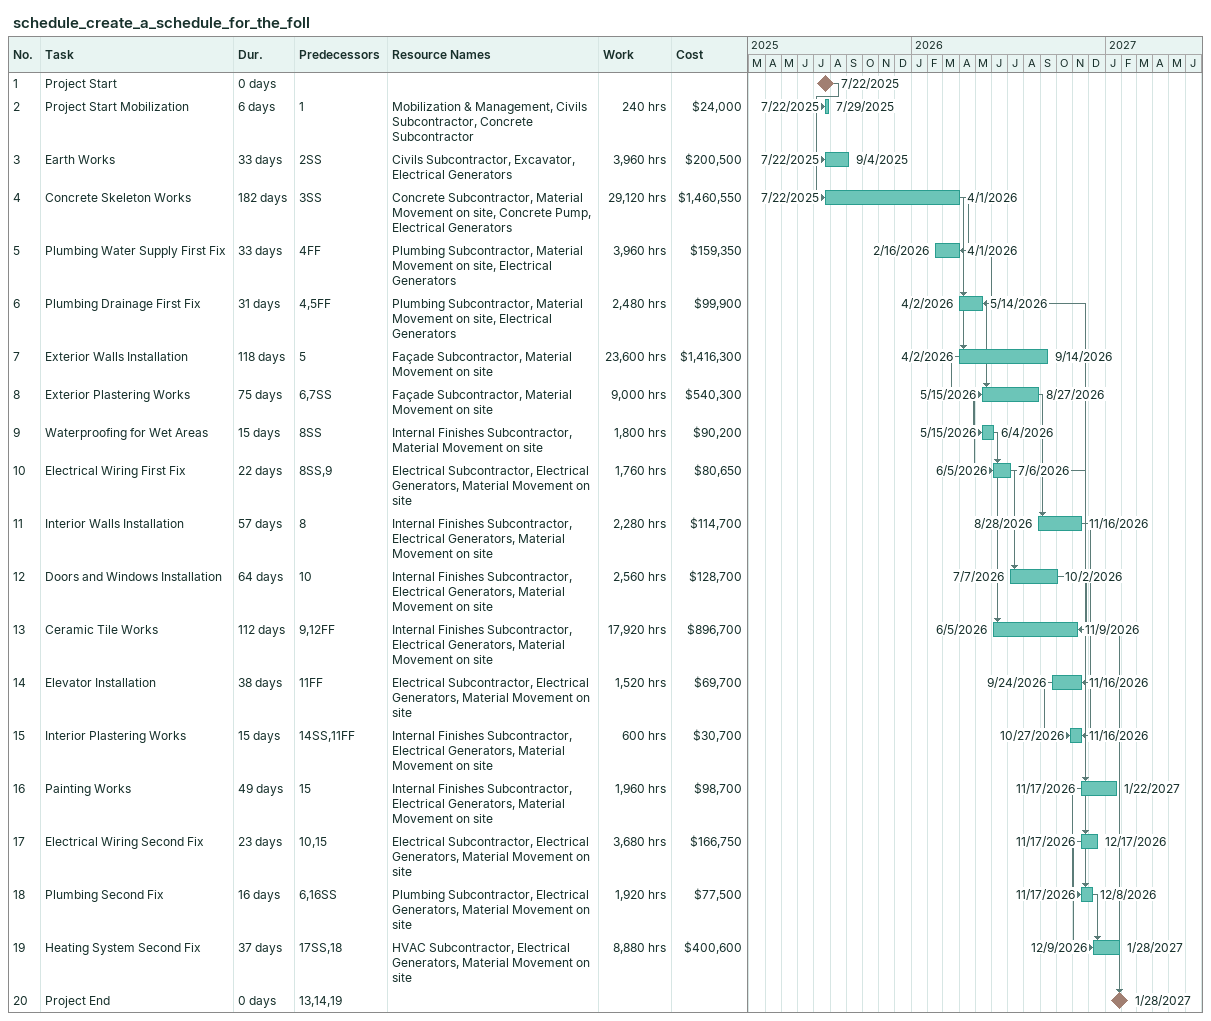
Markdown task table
schedule_create_a_schedule_for_the_foll

| ID | Task | Duration | Start | Finish | Predecessors | Resources | Work (h) | Cost ($) |
|---|---|---|---|---|---|---|---|---|
| 1 | Project Start | 0d | 2025-07-22 | 2025-07-22 |  |  |  |  |
| 2 | Project Start Mobilization | 6d | 2025-07-22 | 2025-07-29 | 1 | Mobilization & Management, Civils Subcontractor, Concrete Subcontractor | 240 | 24000 |
| 3 | Earth Works | 33d | 2025-07-22 | 2025-09-04 | 2SS | Civils Subcontractor, Excavator, Electrical Generators | 3960 | 200500 |
| 4 | Concrete Skeleton Works | 182d | 2025-07-22 | 2026-04-01 | 3SS | Concrete Subcontractor, Material Movement on site, Concrete Pump, Electrical Generators | 29120 | 1460550 |
| 5 | Plumbing Water Supply First Fix | 33d | 2026-02-16 | 2026-04-01 | 4FF | Plumbing Subcontractor, Material Movement on site, Electrical Generators | 3960 | 159350 |
| 6 | Plumbing Drainage First Fix | 31d | 2026-04-02 | 2026-05-14 | 4, 5FF | Plumbing Subcontractor, Material Movement on site, Electrical Generators | 2480 | 99900 |
| 7 | Exterior Walls Installation | 118d | 2026-04-02 | 2026-09-14 | 5 | Façade Subcontractor, Material Movement on site | 23600 | 1416300 |
| 8 | Exterior Plastering Works | 75d | 2026-05-15 | 2026-08-27 | 6, 7SS | Façade Subcontractor, Material Movement on site | 9000 | 540300 |
| 9 | Waterproofing for Wet Areas | 15d | 2026-05-15 | 2026-06-04 | 8SS | Internal Finishes Subcontractor, Material Movement on site | 1800 | 90200 |
| 10 | Electrical Wiring First Fix | 22d | 2026-06-05 | 2026-07-06 | 8SS, 9 | Electrical Subcontractor, Electrical Generators, Material Movement on site | 1760 | 80650 |
| 11 | Interior Walls Installation | 57d | 2026-08-28 | 2026-11-16 | 8 | Internal Finishes Subcontractor, Electrical Generators, Material Movement on site | 2280 | 114700 |
| 12 | Doors and Windows Installation | 64d | 2026-07-07 | 2026-10-02 | 10 | Internal Finishes Subcontractor, Electrical Generators, Material Movement on site | 2560 | 128700 |
| 13 | Ceramic Tile Works | 112d | 2026-06-05 | 2026-11-09 | 9, 12FF | Internal Finishes Subcontractor, Electrical Generators, Material Movement on site | 17920 | 896700 |
| 14 | Elevator Installation | 38d | 2026-09-24 | 2026-11-16 | 11FF | Electrical Subcontractor, Electrical Generators, Material Movement on site | 1520 | 69700 |
| 15 | Interior Plastering Works | 15d | 2026-10-27 | 2026-11-16 | 14SS, 11FF | Internal Finishes Subcontractor, Electrical Generators, Material Movement on site | 600 | 30700 |
| 16 | Painting Works | 49d | 2026-11-17 | 2027-01-22 | 15 | Internal Finishes Subcontractor, Electrical Generators, Material Movement on site | 1960 | 98700 |
| 17 | Electrical Wiring Second Fix | 23d | 2026-11-17 | 2026-12-17 | 10, 15 | Electrical Subcontractor, Electrical Generators, Material Movement on site | 3680 | 166750 |
| 18 | Plumbing Second Fix | 16d | 2026-11-17 | 2026-12-08 | 6, 16SS | Plumbing Subcontractor, Electrical Generators, Material Movement on site | 1920 | 77500 |
| 19 | Heating System Second Fix | 37d | 2026-12-09 | 2027-01-28 | 17SS, 18 | HVAC Subcontractor, Electrical Generators, Material Movement on site | 8880 | 400600 |
| 20 | Project End | 0d | 2027-01-28 | 2027-01-28 | 13, 14, 19 |  |  |  |
